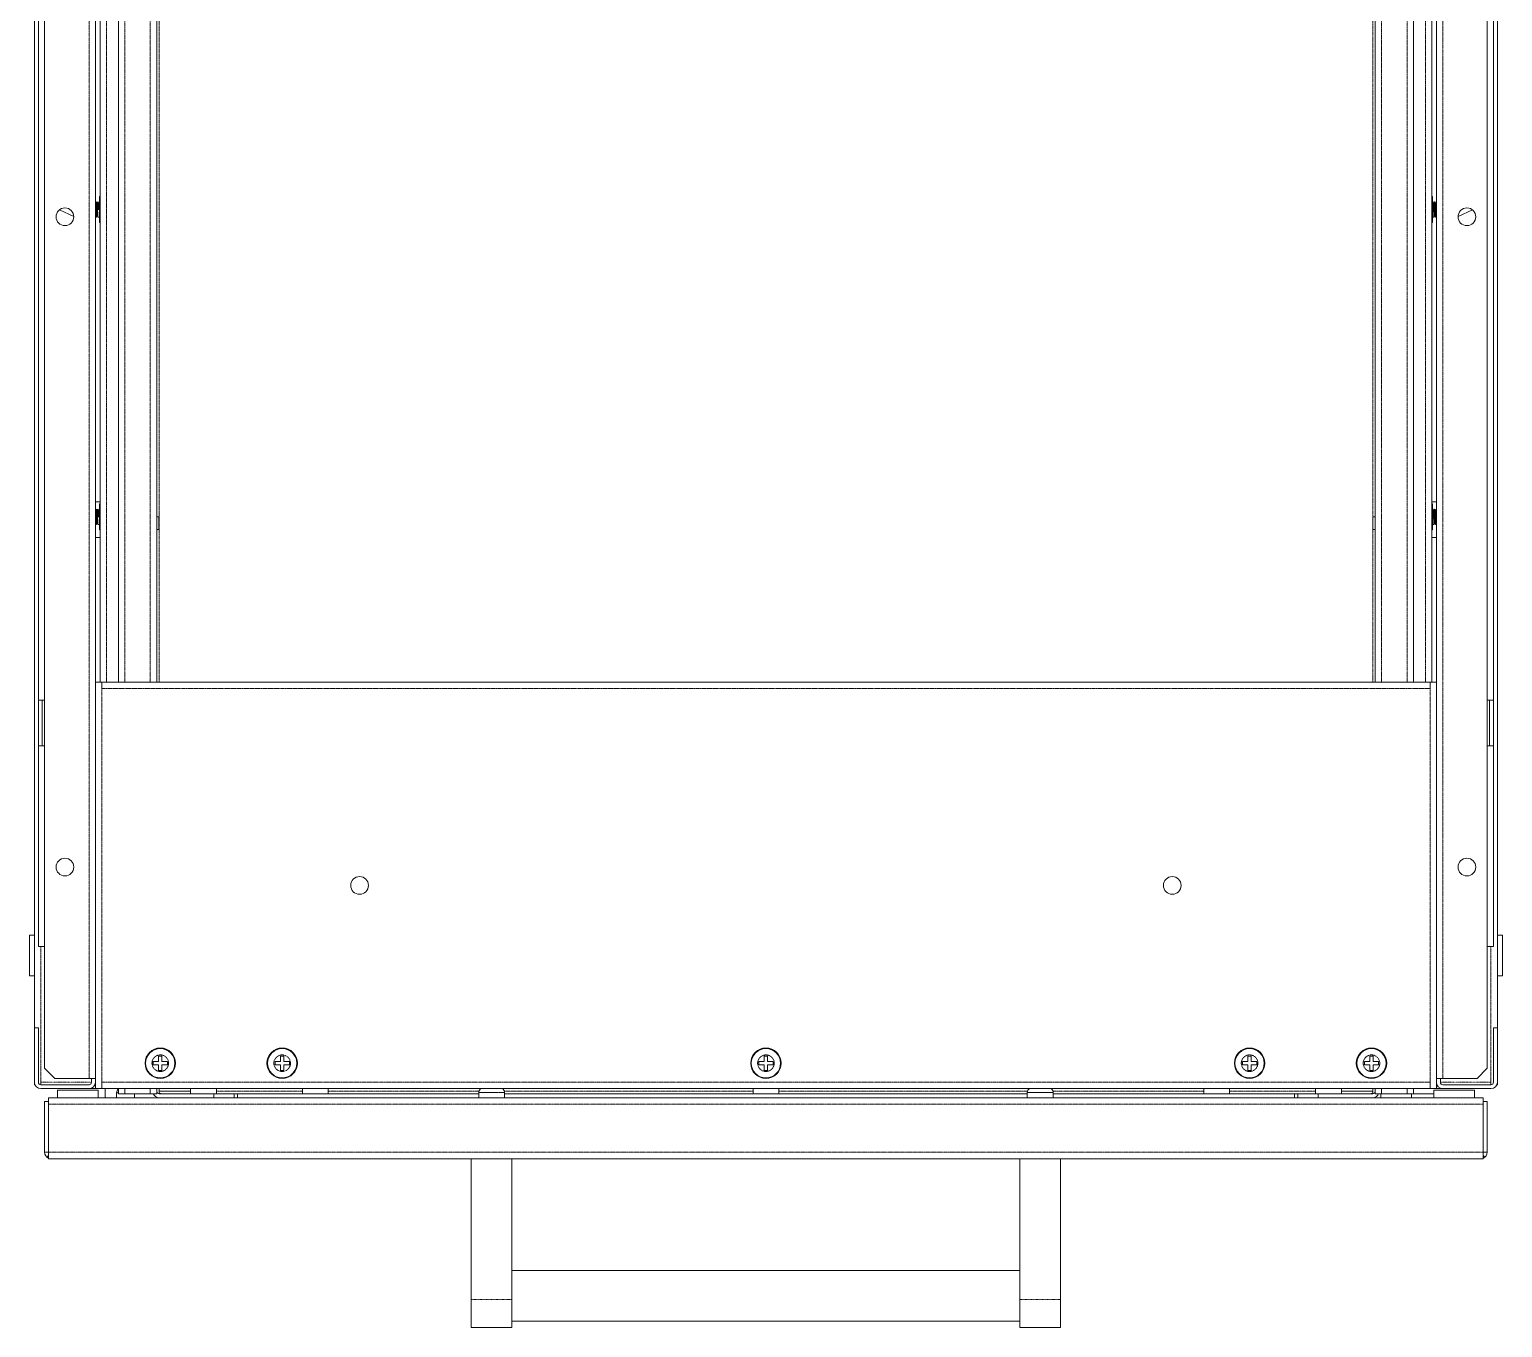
# Model space of a CAD drawing. Header units: millimetres. Extents: x 27602 to 523849, y 322139 to 568360.
# Drawn here: x 442369 to 460494, y 536212 to 552182 of the extents above; entities that cross this region are included whole.
import ezdxf

# ---------------------------------------------------------------- set-up
doc = ezdxf.new("R2010")
doc.units = ezdxf.units.MM
doc.linetypes.add('PHANTOM', pattern=[20, 10, -2, 2, -2, 2, -2])

msp = doc.modelspace()

# ---------------------------------------------------------------- linework, layer by layer
at = {"color": 7, "lineweight": 13, "ltscale": 0.03937}
for p, q in [((442431, 539901), (442431, 568103)), ((460431, 539901), (460431, 568103)), ((442556, 568026), (442556, 539401)), ((460306, 539401), (460306, 568026)), ((443181, 567230), (443181, 539276)), ((459681, 539276), (459681, 567151)), ((443464, 564087), (443464, 544151)), ((443935, 564056), (443935, 544151)), ((458928, 564056), (458928, 544151)), ((459399, 564087), (459399, 544151)), ((442479, 563370), (442479, 543932)), ((460383, 543932), (460383, 563370)), ((443238, 544151), (443238, 561643)), ((459625, 544151), (459625, 561643)), ((443181, 539151), (443181, 544151)), ((443260, 544151), (459602, 544151)), ((459681, 539151), (459681, 544151)), ((442479, 543370), (442479, 540901)), ((460383, 540901), (460383, 543370)), ((442604, 539040), (460258, 539040)), ((443260, 539151), (459602, 539151)), ((444929, 539087), (447897, 539087)), ((448216, 539087), (454647, 539087)), ((454966, 539087), (457935, 539087)), ((442635, 538289), (460227, 538289)), ((447806, 538289), (447806, 536555)), ((448306, 538289), (448306, 536555)), ((454556, 536555), (454556, 538289)), ((455056, 536555), (455056, 538289)), ((454556, 536915), (448306, 536915)), ((448306, 536290), (454555, 536290)), ((454556, 536290), (448306, 536290))]:
    msp.add_line(p, q, dxfattribs=at)
at = {"color": 7, "linetype": 'PHANTOM', "lineweight": 13, "ltscale": 0.03937}
for p, q in [((443102, 568026), (443102, 539276)), ((459760, 539276), (459760, 568026)), ((443543, 564087), (443543, 544151)), ((443856, 564087), (443856, 544151)), ((443966, 564056), (443966, 544151)), ((459007, 564087), (459007, 544151)), ((459320, 564087), (459320, 544151)), ((458897, 564039), (458897, 544151)), ((443317, 544151), (443317, 561643)), ((459546, 544151), (459546, 561643)), ((443260, 539230), (443260, 544072)), ((443260, 544072), (459602, 544072)), ((459602, 539230), (459602, 544072)), ((442510, 539230), (442510, 540901)), ((460352, 539230), (460352, 540901)), ((443260, 539230), (459602, 539230)), ((445727, 539118), (444671, 539118)), ((447899, 539118), (446046, 539118)), ((451272, 539118), (448214, 539118)), ((454649, 539118), (451591, 539118)), ((456817, 539118), (454964, 539118)), ((458192, 539118), (457136, 539118)), ((442604, 538961), (460258, 538961)), ((442604, 538368), (460258, 538368))]:
    msp.add_line(p, q, dxfattribs=at)
at = {"color": 7, "lineweight": 13, "ltscale": 0.003987}
for p, q in [((443230, 549966), (443230, 550126)), ((459633, 550126), (459633, 549966)), ((443230, 549807), (443230, 549966)), ((459633, 549966), (459633, 549807)), ((443230, 546185), (443230, 546345)), ((459633, 546345), (459633, 546185))]:
    msp.add_line(p, q, dxfattribs=at)
at = {"color": 7, "lineweight": 13, "ltscale": 0.000200016}
for p, q in [((443230, 550126), (443238, 550126)), ((443230, 549807), (443238, 549807)), ((443230, 546345), (443238, 546345)), ((443230, 546026), (443238, 546026))]:
    msp.add_line(p, q, dxfattribs=at)
at = {"color": 7, "lineweight": 13, "ltscale": 0.000199986}
for p, q in [((459633, 550126), (459625, 550126)), ((459633, 549807), (459625, 549807)), ((459633, 546345), (459625, 546345)), ((459633, 546026), (459625, 546026))]:
    msp.add_line(p, q, dxfattribs=at)
at = {"color": 7, "lineweight": 13, "ltscale": 0.004893}
msp.add_line((442738, 549962), (442915, 549879), dxfattribs=at)
at = {"color": 7, "lineweight": 13, "ltscale": 2.49307e-05}
for p, q in [((443182, 550060), (443181, 550060)), ((443182, 546279), (443181, 546279))]:
    msp.add_line(p, q, dxfattribs=at)
at = {"color": 7, "lineweight": 13, "ltscale": 7.00789e-06}
msp.add_line((443183, 550060), (443182, 550060), dxfattribs=at)
at = {"color": 7, "lineweight": 13, "ltscale": 0.000501597}
for p, q in [((443193, 550043), (443183, 550060)), ((443213, 546091), (443203, 546109))]:
    msp.add_line(p, q, dxfattribs=at)
at = {"color": 7, "lineweight": 13, "ltscale": 0.000487961}
msp.add_line((443202, 550060), (443192, 550043), dxfattribs=at)
at = {"color": 7, "lineweight": 13, "ltscale": 7.79888e-06}
msp.add_line((443202, 550060), (443202, 550060), dxfattribs=at)
at = {"color": 7, "lineweight": 13, "ltscale": 5.00116e-05}
for p, q in [((443204, 550060), (443202, 550060)), ((443193, 549872), (443191, 549872)), ((443204, 546279), (443202, 546279)), ((443193, 546091), (443191, 546091))]:
    msp.add_line(p, q, dxfattribs=at)
at = {"color": 7, "lineweight": 13, "ltscale": 0.000501642}
for p, q in [((443215, 550043), (443205, 550060)), ((459639, 546279), (459649, 546262))]:
    msp.add_line(p, q, dxfattribs=at)
at = {"color": 7, "lineweight": 13, "ltscale": 0.000499996}
for p, q in [((443230, 549966), (443210, 549966)), ((443230, 546185), (443210, 546185))]:
    msp.add_line(p, q, dxfattribs=at)
at = {"color": 7, "lineweight": 13, "ltscale": 0.000488185}
msp.add_line((443224, 550060), (443214, 550043), dxfattribs=at)
at = {"color": 7, "lineweight": 13, "ltscale": 0.000137494}
for p, q in [((443230, 550060), (443224, 550060)), ((443230, 546279), (443224, 546279))]:
    msp.add_line(p, q, dxfattribs=at)
at = {"color": 7, "lineweight": 13, "ltscale": 0.000137509}
for p, q in [((459633, 550060), (459639, 550060)), ((459633, 546279), (459639, 546279))]:
    msp.add_line(p, q, dxfattribs=at)
at = {"color": 7, "lineweight": 13, "ltscale": 0.000501538}
for p, q in [((459639, 550060), (459649, 550043)), ((443215, 546262), (443205, 546279))]:
    msp.add_line(p, q, dxfattribs=at)
at = {"color": 7, "lineweight": 13, "ltscale": 0.000488721}
msp.add_line((459649, 550043), (459659, 550060), dxfattribs=at)
at = {"color": 7, "lineweight": 13, "ltscale": 4.99815e-05}
for p, q in [((459659, 550060), (459661, 550060)), ((459659, 546279), (459661, 546279))]:
    msp.add_line(p, q, dxfattribs=at)
at = {"color": 7, "lineweight": 13, "ltscale": 7.78764e-06}
msp.add_line((459661, 550060), (459661, 550060), dxfattribs=at)
at = {"color": 7, "lineweight": 13, "ltscale": 0.000501552}
msp.add_line((459661, 550060), (459671, 550043), dxfattribs=at)
at = {"color": 7, "lineweight": 13, "ltscale": 0.000488527}
msp.add_line((459671, 550043), (459681, 550060), dxfattribs=at)
at = {"color": 7, "lineweight": 13, "ltscale": 7.03071e-06}
msp.add_line((459681, 550060), (459681, 550060), dxfattribs=at)
at = {"color": 7, "lineweight": 13, "ltscale": 1.26155e-05}
for p, q in [((459681, 550060), (459681, 550060)), ((459681, 546279), (459681, 546279))]:
    msp.add_line(p, q, dxfattribs=at)
at = {"color": 7, "lineweight": 13, "ltscale": 0.004898}
msp.add_line((460125, 549962), (459947, 549879), dxfattribs=at)
at = {"color": 7, "lineweight": 13, "ltscale": 0.000488714}
msp.add_line((443191, 549872), (443181, 549889), dxfattribs=at)
at = {"color": 7, "lineweight": 13, "ltscale": 7.41518e-06}
for p, q in [((443191, 549872), (443191, 549872)), ((459672, 549872), (459672, 549872))]:
    msp.add_line(p, q, dxfattribs=at)
at = {"color": 7, "lineweight": 13, "ltscale": 0.000487857}
for p, q in [((443203, 549889), (443194, 549872)), ((443202, 546279), (443192, 546262)), ((443203, 546108), (443194, 546091))]:
    msp.add_line(p, q, dxfattribs=at)
at = {"color": 7, "lineweight": 13, "ltscale": 0.000501493}
for p, q in [((443213, 549872), (443203, 549890)), ((443193, 546262), (443183, 546279))]:
    msp.add_line(p, q, dxfattribs=at)
at = {"color": 7, "lineweight": 13, "ltscale": 7.09948e-06}
for p, q in [((443213, 549872), (443213, 549872)), ((443213, 546091), (443213, 546091))]:
    msp.add_line(p, q, dxfattribs=at)
at = {"color": 7, "lineweight": 13, "ltscale": 0.000412498}
for p, q in [((443230, 549872), (443213, 549872)), ((443230, 546091), (443213, 546091))]:
    msp.add_line(p, q, dxfattribs=at)
at = {"color": 7, "lineweight": 13, "ltscale": 0.000412468}
for p, q in [((459633, 549872), (459650, 549872)), ((459633, 546091), (459650, 546091))]:
    msp.add_line(p, q, dxfattribs=at)
at = {"color": 7, "lineweight": 13, "ltscale": 0.000488587}
for p, q in [((459650, 549872), (459660, 549889)), ((459650, 546091), (459660, 546108))]:
    msp.add_line(p, q, dxfattribs=at)
at = {"color": 7, "lineweight": 13, "ltscale": 7.1225e-06}
for p, q in [((459650, 549872), (459650, 549872)), ((459650, 546091), (459650, 546091))]:
    msp.add_line(p, q, dxfattribs=at)
at = {"color": 7, "lineweight": 13, "ltscale": 0.000501478}
for p, q in [((459660, 549890), (459670, 549872)), ((459660, 546109), (459670, 546091))]:
    msp.add_line(p, q, dxfattribs=at)
at = {"color": 7, "lineweight": 13, "ltscale": 5.00416e-05}
for p, q in [((459670, 549872), (459672, 549872)), ((459670, 546091), (459672, 546091))]:
    msp.add_line(p, q, dxfattribs=at)
at = {"color": 7, "lineweight": 13, "ltscale": 0.000464147}
msp.add_line((459672, 549872), (459681, 549888), dxfattribs=at)
at = {"color": 7, "lineweight": 13, "ltscale": 0.001413}
for p, q in [((443238, 546370), (443181, 546370)), ((443238, 545933), (443181, 545933))]:
    msp.add_line(p, q, dxfattribs=at)
at = {"color": 7, "lineweight": 13, "ltscale": 0.0014}
for p, q in [((459625, 546370), (459681, 546370)), ((459625, 545933), (459681, 545933))]:
    msp.add_line(p, q, dxfattribs=at)
at = {"color": 7, "lineweight": 13, "ltscale": 0.002263}
msp.add_line((459681, 546279), (459681, 546370), dxfattribs=at)
at = {"color": 7, "lineweight": 13, "ltscale": 0.00048861}
msp.add_line((443191, 546091), (443181, 546108), dxfattribs=at)
at = {"color": 7, "lineweight": 13, "ltscale": 7.08676e-06}
msp.add_line((443183, 546279), (443182, 546279), dxfattribs=at)
at = {"color": 7, "lineweight": 13, "ltscale": 7.87899e-06}
msp.add_line((443202, 546279), (443202, 546279), dxfattribs=at)
at = {"color": 7, "lineweight": 13, "ltscale": 0.000488289}
msp.add_line((443224, 546279), (443214, 546262), dxfattribs=at)
at = {"color": 7, "lineweight": 13, "ltscale": 0.003988}
for p, q in [((443230, 546026), (443230, 546185)), ((459633, 546185), (459633, 546026))]:
    msp.add_line(p, q, dxfattribs=at)
at = {"color": 7, "lineweight": 13, "ltscale": 0.000699967}
for p, q in [((443963, 546187), (443935, 546187)), ((443963, 546031), (443935, 546031))]:
    msp.add_line(p, q, dxfattribs=at)
at = {"color": 7, "lineweight": 13, "ltscale": 0.0039}
for p, q in [((443963, 546187), (443963, 546031)), ((458900, 546187), (458900, 546031))]:
    msp.add_line(p, q, dxfattribs=at)
at = {"color": 7, "lineweight": 13, "ltscale": 0.000700042}
for p, q in [((458900, 546187), (458928, 546187)), ((458900, 546031), (458928, 546031))]:
    msp.add_line(p, q, dxfattribs=at)
at = {"color": 7, "lineweight": 13, "ltscale": 0.000488617}
msp.add_line((459649, 546262), (459659, 546279), dxfattribs=at)
at = {"color": 7, "lineweight": 13, "ltscale": 7.86786e-06}
msp.add_line((459661, 546279), (459661, 546279), dxfattribs=at)
at = {"color": 7, "lineweight": 13, "ltscale": 0.000501448}
msp.add_line((459661, 546279), (459671, 546262), dxfattribs=at)
at = {"color": 7, "lineweight": 13, "ltscale": 0.000488423}
msp.add_line((459671, 546262), (459681, 546279), dxfattribs=at)
at = {"color": 7, "lineweight": 13, "ltscale": 0.000464043}
msp.add_line((459672, 546091), (459681, 546107), dxfattribs=at)
at = {"color": 7, "lineweight": 13, "ltscale": 7.10932e-06}
msp.add_line((459681, 546279), (459681, 546279), dxfattribs=at)
at = {"color": 7, "lineweight": 13, "ltscale": 0.004368}
msp.add_line((459681, 545933), (459681, 546107), dxfattribs=at)
at = {"color": 7, "lineweight": 13, "ltscale": 7.49361e-06}
for p, q in [((443191, 546091), (443191, 546091)), ((459672, 546091), (459672, 546091))]:
    msp.add_line(p, q, dxfattribs=at)
at = {"color": 7, "lineweight": 13, "ltscale": 0.001975}
for p, q in [((443181, 544151), (443260, 544151)), ((443260, 544072), (443260, 544151)), ((459602, 544151), (459681, 544151)), ((459602, 544072), (459602, 544151)), ((459602, 544072), (459602, 544151)), ((443102, 539276), (443181, 539276)), ((443260, 539151), (443260, 539230)), ((459602, 539151), (459602, 539230)), ((459602, 539230), (459602, 539151)), ((459760, 539276), (459681, 539276)), ((442604, 538961), (442604, 539040)), ((443102, 539151), (443181, 539151)), ((443181, 539151), (443260, 539151)), ((443543, 539087), (443464, 539087)), ((443935, 539087), (443856, 539087)), ((459007, 539087), (458928, 539087)), ((459399, 539087), (459320, 539087)), ((459602, 539151), (459681, 539151)), ((460258, 538961), (460258, 539040)), ((442604, 538368), (442604, 538289)), ((460258, 538368), (460258, 538289))]:
    msp.add_line(p, q, dxfattribs=at)
at = {"color": 7, "lineweight": 13, "ltscale": 0.001925}
for p, q in [((442556, 543932), (442479, 543932)), ((460306, 543932), (460383, 543932)), ((442556, 543370), (442479, 543370)), ((460306, 543370), (460383, 543370)), ((442556, 540901), (442479, 540901)), ((460306, 540901), (460383, 540901))]:
    msp.add_line(p, q, dxfattribs=at)
at = {"color": 7, "lineweight": 13, "ltscale": 0.014063}
for p, q in [((442479, 543370), (442479, 543932)), ((442527, 543370), (442527, 543932)), ((460335, 543932), (460335, 543370)), ((460383, 543932), (460383, 543370))]:
    msp.add_line(p, q, dxfattribs=at)
at = {"color": 7, "lineweight": 13, "ltscale": 0.0125}
for p, q in [((442369, 541040), (442369, 540540)), ((460494, 541040), (460494, 540540)), ((442713, 539132), (443213, 539132)), ((459649, 539132), (460149, 539132)), ((447806, 538289), (448306, 538289)), ((455056, 538289), (454556, 538289)), ((447806, 536212), (448306, 536212)), ((455056, 536212), (454556, 536212))]:
    msp.add_line(p, q, dxfattribs=at)
at = {"color": 7, "lineweight": 13, "ltscale": 0.00155}
for p, q in [((442369, 541040), (442431, 541040)), ((442369, 540540), (442431, 540540))]:
    msp.add_line(p, q, dxfattribs=at)
at = {"color": 7, "lineweight": 13, "ltscale": 0.001575}
for p, q in [((460431, 541040), (460494, 541040)), ((460431, 540540), (460494, 540540))]:
    msp.add_line(p, q, dxfattribs=at)
at = {"color": 7, "lineweight": 13, "ltscale": 0.016775}
for p, q in [((442431, 539230), (442431, 539901)), ((442479, 539230), (442479, 539901)), ((460383, 539230), (460383, 539901)), ((460431, 539230), (460431, 539901)), ((443966, 539087), (444637, 539087)), ((458226, 539087), (458897, 539087))]:
    msp.add_line(p, q, dxfattribs=at)
at = {"color": 7, "lineweight": 13, "ltscale": 0.0012}
for p, q in [((442431, 539901), (442479, 539901)), ((460431, 539901), (460383, 539901)), ((442556, 538992), (442604, 538992)), ((460306, 538992), (460258, 538992)), ((442556, 538368), (442604, 538368)), ((460306, 538368), (460258, 538368))]:
    msp.add_line(p, q, dxfattribs=at)
at = {"color": 7, "lineweight": 13, "ltscale": 2.18669e-05}
for p, q in [((443980, 539651), (443979, 539651)), ((445480, 539651), (445479, 539651)), ((457383, 539651), (457382, 539651)), ((458883, 539651), (458882, 539651))]:
    msp.add_line(p, q, dxfattribs=at)
at = {"color": 7, "lineweight": 13, "ltscale": 2.1897e-05}
msp.add_line((451432, 539651), (451431, 539651), dxfattribs=at)
at = {"color": 7, "lineweight": 13, "ltscale": 0.004419}
for p, q in [((442556, 539401), (442681, 539276)), ((460181, 539276), (460306, 539401))]:
    msp.add_line(p, q, dxfattribs=at)
at = {"color": 7, "lineweight": 13, "ltscale": 0.000999991}
for p, q in [((443892, 539484), (443892, 539444)), ((444067, 539444), (444067, 539484)), ((445392, 539484), (445392, 539444)), ((445499, 539551), (445459, 539551)), ((445567, 539444), (445567, 539484)), ((451344, 539484), (451344, 539444)), ((451451, 539551), (451411, 539551)), ((451519, 539444), (451519, 539484)), ((457295, 539484), (457295, 539444)), ((457402, 539551), (457362, 539551)), ((457470, 539444), (457470, 539484)), ((458795, 539484), (458795, 539444)), ((458902, 539551), (458862, 539551)), ((458970, 539444), (458970, 539484)), ((445459, 539376), (445499, 539376)), ((451411, 539376), (451451, 539376)), ((457362, 539376), (457402, 539376)), ((458862, 539376), (458902, 539376))]:
    msp.add_line(p, q, dxfattribs=at)
at = {"color": 7, "lineweight": 13, "ltscale": 0.001687}
for p, q in [((443959, 539484), (443892, 539484)), ((443892, 539444), (443959, 539444)), ((443959, 539551), (443959, 539484)), ((443959, 539444), (443959, 539376)), ((443999, 539484), (443999, 539551)), ((444067, 539484), (443999, 539484)), ((443999, 539444), (444067, 539444)), ((443999, 539376), (443999, 539444)), ((445459, 539551), (445459, 539484)), ((445459, 539444), (445459, 539376)), ((445499, 539484), (445499, 539551)), ((445567, 539484), (445499, 539484)), ((445499, 539444), (445567, 539444)), ((445499, 539376), (445499, 539444)), ((451411, 539551), (451411, 539484)), ((451411, 539444), (451411, 539376)), ((451451, 539484), (451451, 539551)), ((451451, 539376), (451451, 539444)), ((457362, 539484), (457295, 539484)), ((457295, 539444), (457362, 539444)), ((457362, 539551), (457362, 539484)), ((457362, 539444), (457362, 539376)), ((457402, 539484), (457402, 539551)), ((457470, 539484), (457402, 539484)), ((457402, 539444), (457470, 539444)), ((457402, 539376), (457402, 539444)), ((458862, 539484), (458795, 539484)), ((458795, 539444), (458862, 539444)), ((458862, 539551), (458862, 539484)), ((458862, 539444), (458862, 539376)), ((458902, 539484), (458902, 539551)), ((458902, 539376), (458902, 539444))]:
    msp.add_line(p, q, dxfattribs=at)
at = {"color": 7, "lineweight": 13, "ltscale": 0.001}
for p, q in [((443999, 539551), (443959, 539551)), ((443959, 539376), (443999, 539376))]:
    msp.add_line(p, q, dxfattribs=at)
at = {"color": 7, "lineweight": 13, "ltscale": 0.001688}
for p, q in [((445459, 539484), (445392, 539484)), ((445392, 539444), (445459, 539444)), ((451411, 539484), (451344, 539484)), ((451344, 539444), (451411, 539444)), ((451519, 539484), (451451, 539484)), ((451451, 539444), (451519, 539444)), ((458970, 539484), (458902, 539484)), ((458902, 539444), (458970, 539444))]:
    msp.add_line(p, q, dxfattribs=at)
at = {"color": 7, "lineweight": 13, "ltscale": 0.000775014}
for p, q in [((442431, 539199), (442431, 539230)), ((442510, 539199), (442510, 539230)), ((460352, 539199), (460352, 539230)), ((460352, 539230), (460352, 539199)), ((443935, 539118), (443935, 539087)), ((443966, 539118), (443966, 539087)), ((458897, 539118), (458897, 539087)), ((458928, 539118), (458928, 539087)), ((459633, 539151), (459602, 539151)), ((459633, 539151), (459602, 539151)), ((460227, 538289), (460258, 538289)), ((460227, 538289), (460258, 538289))]:
    msp.add_line(p, q, dxfattribs=at)
at = {"color": 7, "linetype": 'PHANTOM', "lineweight": 13, "ltscale": 0.015576}
msp.add_line((442510, 539230), (443133, 539230), dxfattribs=at)
at = {"color": 7, "lineweight": 13, "ltscale": 0.010525}
for p, q in [((442681, 539276), (443102, 539276)), ((460181, 539276), (459760, 539276))]:
    msp.add_line(p, q, dxfattribs=at)
at = {"color": 7, "lineweight": 13, "ltscale": 0.00115}
for p, q in [((443133, 539230), (443133, 539276)), ((443181, 539230), (443181, 539276)), ((459681, 539276), (459681, 539230)), ((459729, 539276), (459729, 539230))]:
    msp.add_line(p, q, dxfattribs=at)
at = {"color": 7, "linetype": 'PHANTOM', "lineweight": 13, "ltscale": 0.015574}
msp.add_line((459729, 539230), (460352, 539230), dxfattribs=at)
at = {"color": 7, "lineweight": 13, "ltscale": 0.00073056}
msp.add_line((460431, 539199), (460431, 539228), dxfattribs=at)
at = {"color": 7, "lineweight": 13, "ltscale": 0.000158415}
msp.add_line((442431, 539199), (442438, 539199), dxfattribs=at)
at = {"color": 7, "lineweight": 13, "ltscale": 0.0148}
for p, q in [((443102, 539199), (442510, 539199)), ((443102, 539151), (442510, 539151)), ((459760, 539199), (460352, 539199)), ((459760, 539151), (460352, 539151))]:
    msp.add_line(p, q, dxfattribs=at)
at = {"color": 7, "lineweight": 13, "ltscale": 0.002312}
for p, q in [((442713, 539040), (442713, 539132)), ((443213, 539132), (443213, 539040)), ((443213, 539040), (443213, 539132)), ((459648, 539132), (459648, 539040)), ((459649, 539040), (459649, 539132)), ((460149, 539040), (460149, 539132))]:
    msp.add_line(p, q, dxfattribs=at)
at = {"color": 7, "lineweight": 13, "ltscale": 0.000774999}
for p, q in [((443259, 539151), (443228, 539151)), ((443259, 539151), (443228, 539151)), ((442604, 538289), (442635, 538289)), ((442604, 538289), (442635, 538289))]:
    msp.add_line(p, q, dxfattribs=at)
at = {"color": 7, "lineweight": 13, "ltscale": 0.002787}
msp.add_line((443299, 539151), (443299, 539040), dxfattribs=at)
at = {"color": 7, "lineweight": 13, "ltscale": 0.001475}
msp.add_line((443441, 539040), (443441, 539099), dxfattribs=at)
at = {"color": 7, "linetype": 'PHANTOM', "lineweight": 13, "ltscale": 0.00056004}
msp.add_line((443464, 539099), (443441, 539099), dxfattribs=at)
at = {"color": 7, "lineweight": 13, "ltscale": 0.0016}
for p, q in [((443464, 539151), (443464, 539087)), ((444352, 539087), (444352, 539151)), ((444671, 539087), (444671, 539151)), ((445727, 539087), (445727, 539151)), ((446046, 539087), (446046, 539151)), ((451272, 539087), (451272, 539151)), ((451591, 539087), (451591, 539151)), ((456817, 539087), (456817, 539151)), ((457136, 539087), (457136, 539151)), ((458192, 539087), (458192, 539151)), ((458511, 539087), (458511, 539151)), ((459399, 539151), (459399, 539087))]:
    msp.add_line(p, q, dxfattribs=at)
at = {"color": 7, "linetype": 'PHANTOM', "lineweight": 13, "ltscale": 0.0016}
for p, q in [((443543, 539151), (443543, 539087)), ((443856, 539151), (443856, 539087)), ((459007, 539151), (459007, 539087)), ((459320, 539151), (459320, 539087))]:
    msp.add_line(p, q, dxfattribs=at)
at = {"color": 7, "lineweight": 13, "ltscale": 0.007825}
for p, q in [((443543, 539087), (443856, 539087)), ((459007, 539087), (459320, 539087))]:
    msp.add_line(p, q, dxfattribs=at)
at = {"color": 7, "linetype": 'PHANTOM', "lineweight": 13, "ltscale": 0.001188}
msp.add_line((443660, 539040), (443660, 539087), dxfattribs=at)
at = {"color": 7, "lineweight": 13, "ltscale": 0.000825056}
for p, q in [((443935, 539151), (443935, 539118)), ((458928, 539151), (458928, 539118))]:
    msp.add_line(p, q, dxfattribs=at)
at = {"color": 7, "linetype": 'PHANTOM', "lineweight": 13, "ltscale": 0.000825056}
for p, q in [((443966, 539151), (443966, 539118)), ((458897, 539151), (458897, 539118))]:
    msp.add_line(p, q, dxfattribs=at)
at = {"color": 7, "linetype": 'PHANTOM', "lineweight": 13, "ltscale": 0.009663}
msp.add_line((444352, 539118), (443966, 539118), dxfattribs=at)
at = {"color": 7, "lineweight": 13, "ltscale": 0.000481193}
for p, q in [((443966, 539118), (443966, 539099)), ((458897, 539118), (458897, 539099))]:
    msp.add_line(p, q, dxfattribs=at)
at = {"color": 7, "lineweight": 13, "ltscale": 0.000132643}
msp.add_line((443966, 539099), (443966, 539094), dxfattribs=at)
at = {"color": 7, "lineweight": 13, "ltscale": 0.00625}
for p, q in [((444637, 539087), (444887, 539087)), ((458226, 539087), (457976, 539087))]:
    msp.add_line(p, q, dxfattribs=at)
at = {"color": 7, "lineweight": 13, "ltscale": 0.001187}
for p, q in [((444637, 539040), (444637, 539087)), ((444887, 539040), (444887, 539087)), ((444929, 539087), (444929, 539040)), ((457935, 539087), (457935, 539040)), ((457976, 539040), (457976, 539087)), ((458226, 539040), (458226, 539087)), ((458998, 539040), (458998, 539087)), ((459373, 539040), (459373, 539087))]:
    msp.add_line(p, q, dxfattribs=at)
at = {"color": 7, "lineweight": 13, "ltscale": 0.001042}
for p, q in [((444887, 539087), (444929, 539087)), ((457935, 539087), (457976, 539087))]:
    msp.add_line(p, q, dxfattribs=at)
at = {"color": 7, "lineweight": 13, "ltscale": 0.001637}
for p, q in [((447897, 539040), (447897, 539105)), ((448216, 539040), (448216, 539105)), ((454647, 539040), (454647, 539105)), ((454966, 539040), (454966, 539105))]:
    msp.add_line(p, q, dxfattribs=at)
at = {"color": 7, "linetype": 'PHANTOM', "lineweight": 13, "ltscale": 0.007975}
for p, q in [((448216, 539105), (447897, 539105)), ((454966, 539105), (454647, 539105))]:
    msp.add_line(p, q, dxfattribs=at)
at = {"color": 7, "linetype": 'PHANTOM', "lineweight": 13, "ltscale": 0.009662}
msp.add_line((458897, 539118), (458511, 539118), dxfattribs=at)
at = {"color": 7, "lineweight": 13, "ltscale": 0.000293762}
msp.add_line((458897, 539099), (458897, 539087), dxfattribs=at)
at = {"color": 7, "lineweight": 13, "ltscale": 5.87523e-05}
msp.add_line((459010, 539087), (459007, 539087), dxfattribs=at)
at = {"color": 7, "lineweight": 13, "ltscale": 0.006229}
msp.add_line((459648, 539087), (459399, 539087), dxfattribs=at)
at = {"color": 7, "lineweight": 13, "ltscale": 1.23752e-05}
msp.add_line((459649, 539132), (459648, 539132), dxfattribs=at)
at = {"color": 7, "lineweight": 13, "ltscale": 0.001974}
msp.add_line((459681, 539151), (459760, 539151), dxfattribs=at)
at = {"color": 7, "lineweight": 13, "ltscale": 0.000158475}
msp.add_line((460425, 539199), (460431, 539199), dxfattribs=at)
at = {"color": 7, "lineweight": 13, "ltscale": 0.015588}
for p, q in [((442556, 538992), (442556, 538368)), ((442604, 538992), (442604, 538368)), ((460306, 538368), (460306, 538992))]:
    msp.add_line(p, q, dxfattribs=at)
at = {"color": 7, "lineweight": 13, "ltscale": 0.014813}
for p, q in [((442604, 538368), (442604, 538961)), ((460258, 538368), (460258, 538961))]:
    msp.add_line(p, q, dxfattribs=at)
at = {"color": 7, "lineweight": 13, "ltscale": 0.000726765}
msp.add_line((442586, 538306), (442604, 538329), dxfattribs=at)
at = {"color": 7, "lineweight": 13, "ltscale": 0.000726774}
msp.add_line((460258, 538329), (460276, 538306), dxfattribs=at)
at = {"color": 7, "lineweight": 13, "ltscale": 0.008562}
for p, q in [((447806, 536212), (447806, 536555)), ((448306, 536212), (448306, 536555)), ((454556, 536555), (454556, 536212)), ((455056, 536555), (455056, 536212))]:
    msp.add_line(p, q, dxfattribs=at)
at = {"color": 7, "linetype": 'PHANTOM', "lineweight": 13, "ltscale": 0.0125}
for p, q in [((447806, 536555), (448306, 536555)), ((455056, 536555), (454556, 536555))]:
    msp.add_line(p, q, dxfattribs=at)
at = {"color": 7, "lineweight": 13, "ltscale": 0.03937}
for points in [[(443181, 550056), (443183, 550028), (443186, 549966)], [(443188, 549966), (443185, 550042), (443183, 550059), (443183, 550060), (443183, 550060)], [(443186, 549966), (443189, 549893), (443191, 549874), (443191, 549873), (443191, 549872)], [(443193, 549872), (443193, 549872), (443193, 549872), (443193, 549872), (443193, 549873), (443193, 549874), (443190, 549908), (443188, 549966)], [(443203, 549890), (443203, 549890), (443203, 549891), (443201, 549900), (443198, 549958), (443195, 550017), (443193, 550041), (443193, 550042), (443193, 550043)], [(443202, 550060), (443202, 550060), (443202, 550060), (443203, 550060), (443203, 550060), (443203, 550058), (443204, 550048), (443207, 549990), (443208, 549966)], [(443210, 549966), (443207, 550041), (443205, 550056), (443205, 550059), (443205, 550060)], [(443208, 549966), (443210, 549907), (443212, 549877), (443213, 549873), (443213, 549872)], [(443220, 549966), (443218, 550009), (443216, 550033), (443215, 550041), (443215, 550042), (443215, 550043)], [(443224, 550060), (443224, 550060), (443224, 550060), (443225, 550060), (443225, 550059), (443226, 550054), (443228, 550005), (443230, 549966)], [(459644, 549966), (459641, 550043), (459639, 550059), (459639, 550060), (459639, 550060)], [(459650, 549872), (459650, 549872), (459650, 549872), (459650, 549872), (459649, 549873), (459649, 549874), (459647, 549906), (459644, 549966)], [(459649, 550043), (459649, 550042), (459650, 550040), (459651, 550026), (459654, 549963), (459658, 549904), (459659, 549894), (459659, 549890), (459660, 549890)], [(459659, 550060), (459659, 550059), (459660, 550056), (459661, 550044), (459663, 549991), (459664, 549966)], [(459666, 549966), (459664, 550033), (459663, 550049), (459662, 550058), (459661, 550060), (459661, 550060)], [(459664, 549966), (459667, 549895), (459669, 549874), (459669, 549873), (459670, 549872)], [(459672, 549872), (459672, 549872), (459672, 549872), (459672, 549872), (459671, 549874), (459669, 549904), (459666, 549966)], [(459671, 550043), (459671, 550042), (459672, 550039), (459674, 550015), (459678, 549932), (459680, 549899), (459681, 549892), (459681, 549890)], [(443181, 546275), (443183, 546247), (443186, 546185)], [(443188, 546185), (443185, 546261), (443183, 546278), (443183, 546279), (443183, 546279)], [(443186, 546185), (443189, 546112), (443191, 546093), (443191, 546092), (443191, 546091)], [(443193, 546091), (443193, 546091), (443193, 546091), (443193, 546091), (443193, 546092), (443193, 546093), (443190, 546127), (443188, 546185)], [(443203, 546109), (443203, 546109), (443203, 546110), (443201, 546119), (443198, 546177), (443195, 546236), (443193, 546260), (443193, 546261), (443193, 546262)], [(443202, 546279), (443202, 546279), (443202, 546279), (443203, 546279), (443203, 546279), (443203, 546277), (443204, 546267), (443207, 546209), (443208, 546185)], [(443210, 546185), (443207, 546260), (443205, 546275), (443205, 546278), (443205, 546279)], [(443208, 546185), (443210, 546126), (443212, 546096), (443213, 546092), (443213, 546091)], [(443220, 546185), (443218, 546228), (443216, 546252), (443215, 546260), (443215, 546261), (443215, 546262)], [(443224, 546279), (443224, 546279), (443224, 546279), (443225, 546279), (443225, 546278), (443226, 546273), (443228, 546224), (443230, 546185)], [(459644, 546185), (459641, 546262), (459639, 546278), (459639, 546279), (459639, 546279)], [(459650, 546091), (459650, 546091), (459650, 546091), (459650, 546091), (459649, 546092), (459649, 546093), (459647, 546125), (459644, 546185)], [(459649, 546262), (459649, 546261), (459650, 546259), (459651, 546245), (459654, 546182), (459658, 546123), (459659, 546113), (459659, 546109), (459660, 546109)], [(459659, 546279), (459659, 546278), (459660, 546275), (459661, 546263), (459663, 546210), (459664, 546185)], [(459666, 546185), (459664, 546252), (459663, 546268), (459662, 546277), (459661, 546279), (459661, 546279)], [(459664, 546185), (459667, 546114), (459669, 546093), (459669, 546092), (459670, 546091)], [(459672, 546091), (459672, 546091), (459672, 546091), (459672, 546091), (459671, 546093), (459669, 546123), (459666, 546185)], [(459671, 546262), (459671, 546261), (459672, 546258), (459674, 546234), (459678, 546151), (459680, 546118), (459681, 546111), (459681, 546109)], [(444007, 539087), (443997, 539088), (443986, 539090), (443966, 539099)], [(458856, 539087), (458866, 539088), (458877, 539090), (458897, 539099)]]:
    msp.add_lwpolyline(points, dxfattribs=at)
for centre, radius in [((442806, 549877), 109), ((460056, 549877), 109), ((442806, 541877), 109), ((460056, 541877), 109), ((446431, 541651), 109), ((456431, 541651), 109), ((443979, 539464), 187), ((443979, 539464), 180), ((445479, 539464), 187), ((445479, 539464), 180), ((451431, 539464), 187), ((451431, 539464), 180), ((457382, 539464), 187), ((457382, 539464), 180), ((458882, 539464), 187), ((458882, 539464), 180)]:
    msp.add_circle(centre, radius, dxfattribs=at)
at = {"color": 7, "linetype": 'PHANTOM', "lineweight": 13, "ltscale": 0.03937}
for centre in [(443979, 539464), (445479, 539464), (451431, 539464), (457382, 539464), (458882, 539464)]:
    msp.add_circle(centre, 102, dxfattribs=at)
at = {"color": 7, "lineweight": 13, "ltscale": 0.03937}
for centre, radius, start, end in [((443204, 550060), 0.265, 15.6486, 83.1166), ((443224, 550060), 0.337, 105.0435, 162.0043), ((459639, 550060), 0.337, 17.9957, 74.9565), ((459659, 550060), 0.265, 96.8834, 164.3514), ((459680, 550059), 1.3, 1.0638, 49.4539), ((443193, 549872), 0.34, 285.2374, 342.2483), ((459670, 549872), 0.34, 197.7517, 254.7626), ((443204, 546279), 0.265, 15.6486, 83.1166), ((443224, 546279), 0.337, 105.0435, 162.0043), ((459639, 546279), 0.337, 17.9957, 74.9565), ((459659, 546279), 0.265, 96.8834, 164.3514), ((459680, 546278), 1.3, 1.0638, 49.4539), ((443193, 546091), 0.34, 285.2374, 342.2483), ((459670, 546091), 0.34, 197.7517, 254.7626), ((442510, 539230), 79, 180, 270), ((442510, 539230), 31, 180, 270), ((443102, 539230), 79, 270, 0), ((443102, 539230), 31, 270, 0), ((443259, 539230), 79, 186.461, 189.1443), ((459760, 539230), 79, 180, 270), ((459760, 539230), 31, 180, 270), ((460352, 539230), 79, 270, 0), ((460352, 539230), 31, 270, 0), ((443259, 539230), 79, 269.4027, 270), ((443504, 539099), 62.5, 129.9048, 180), ((443966, 539118), 79, 203.1042, 263.5398), ((443966, 539118), 31, 180, 270), ((447947, 539105), 50, 113.0688, 180), ((448166, 539105), 50, 0, 66.9312), ((454697, 539105), 50, 113.0688, 180), ((454916, 539105), 50, 0, 66.9312), ((458897, 539118), 31, 270, 0), ((458897, 539118), 79, 276.4602, 336.8958), ((442635, 538368), 79, 180, 246.8958), ((460227, 538368), 79, 293.1042, 0)]:
    msp.add_arc(centre, radius, start, end, dxfattribs=at)

doc.saveas('drawing.dxf')
